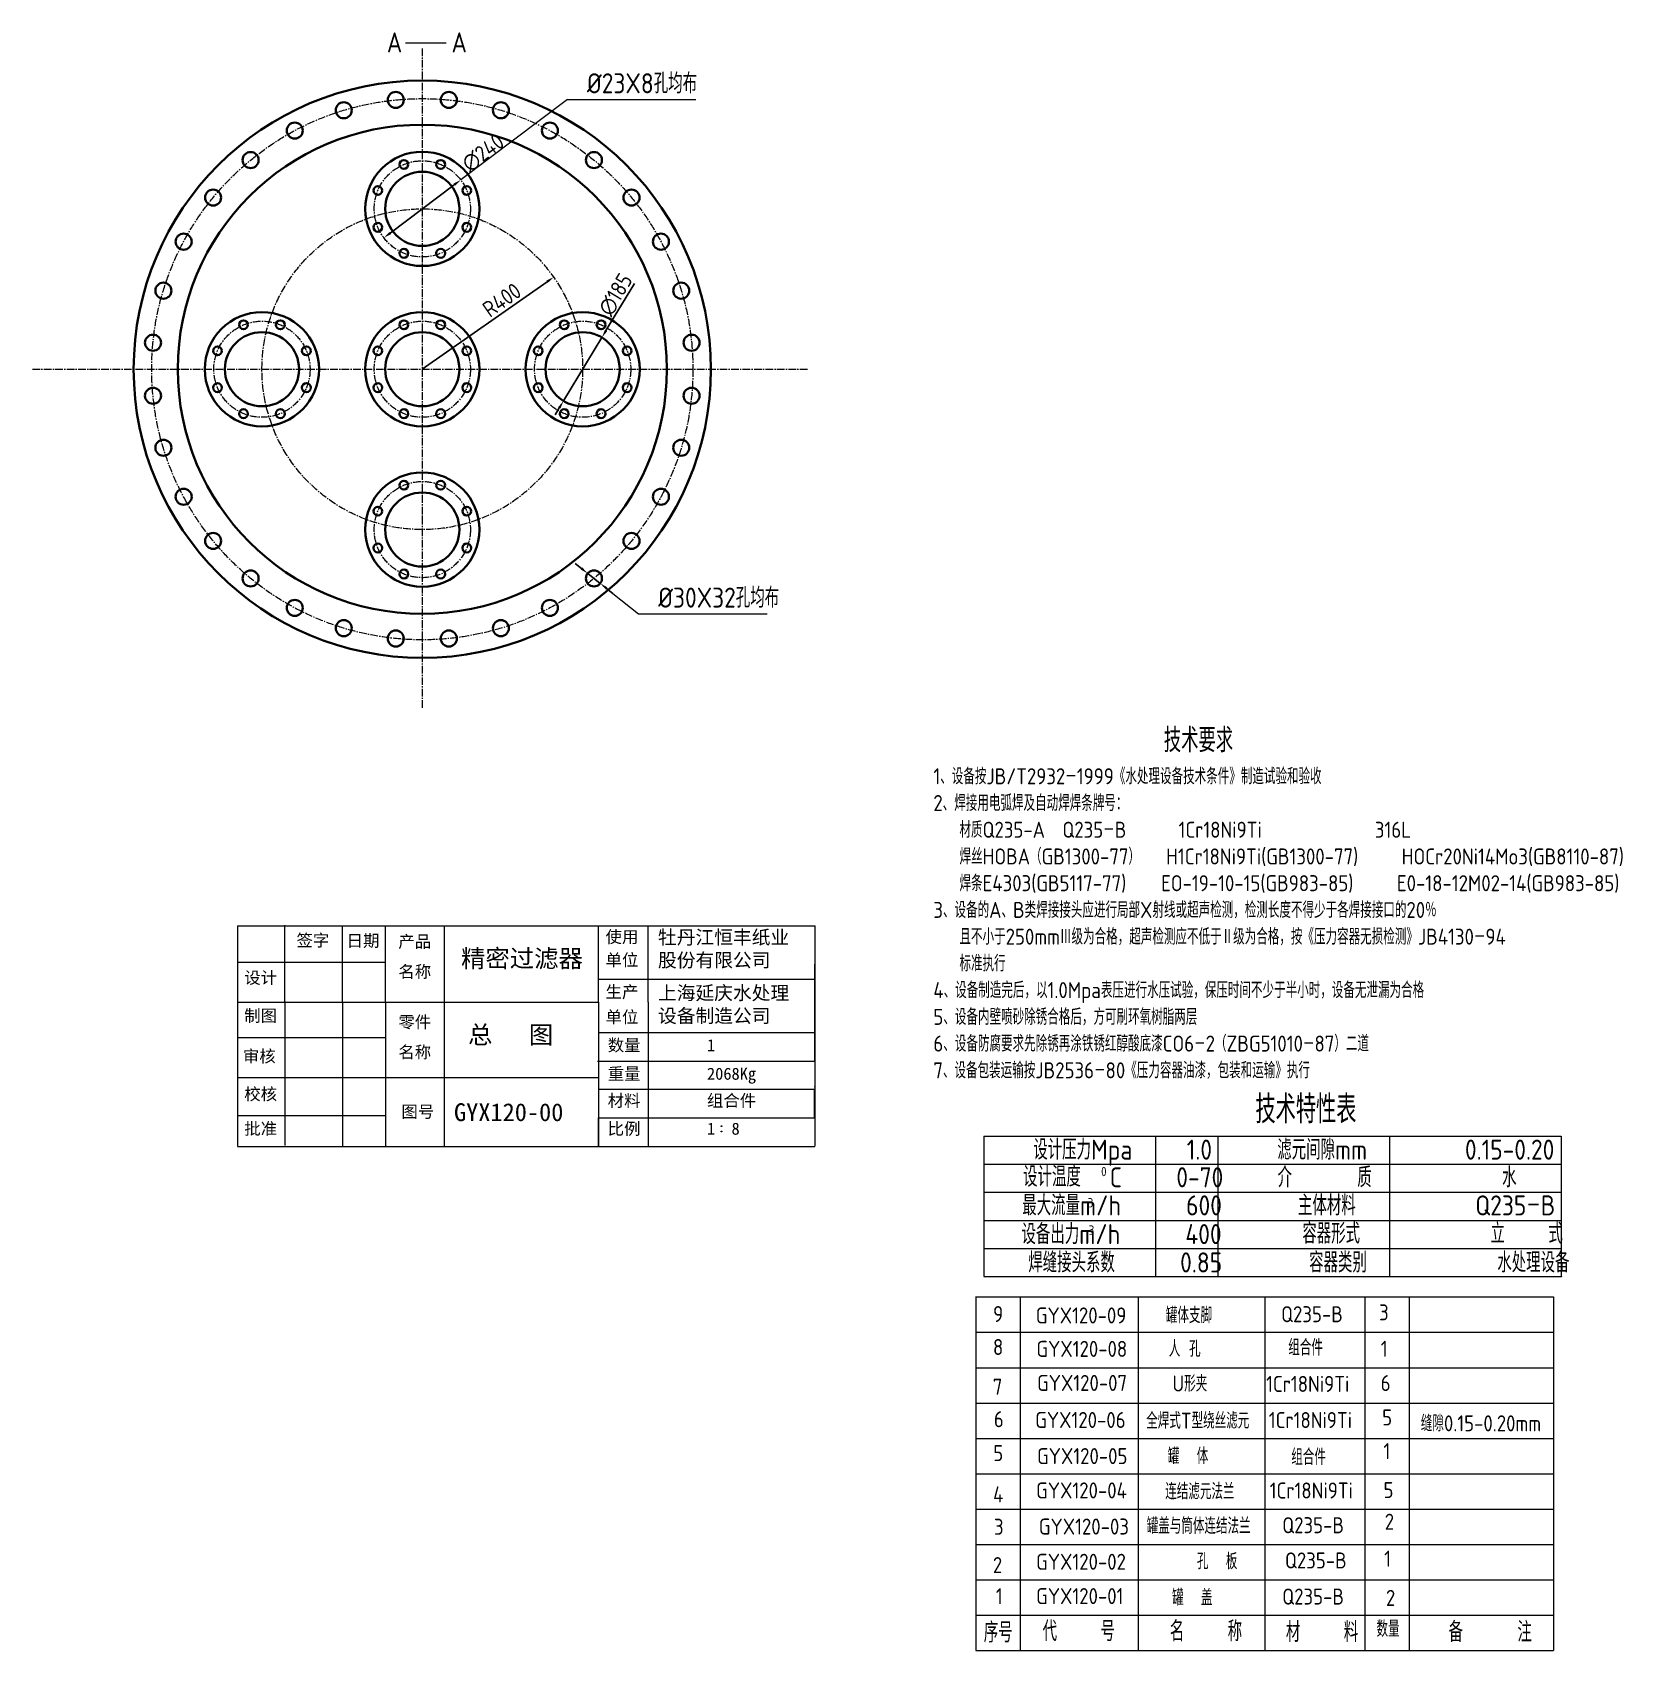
# Model space of a CAD drawing. Extents: x -472 to 5851, y -2836 to 1768.
# Drawn here: x 1884 to 5851, y -2702 to 1335 of the extents above; entities that cross this region are included whole.
import ezdxf
from ezdxf.enums import TextEntityAlignment as Align

# ---------------------------------------------------------------- set-up
doc = ezdxf.new("R2010")
doc.units = 0
doc.header["$MEASUREMENT"] = 0
doc.header["$PDMODE"] = 35
doc.linetypes.add('CENTER2', pattern=[28.575, 19.05, -3.175, 3.175, -3.175])
doc.layers.get('Defpoints').update_dxf_attribs({"linetype": 'CONTINUOUS'})
for name, color, linetype, lineweight in [('中心线', 7, 'CENTER2', 9), ('文本', 7, 'CONTINUOUS', 18), ('标注', 7, 'CONTINUOUS', 15), ('设备主体', 7, 'CONTINUOUS', 35)]:
    doc.layers.add(name, color=color, linetype=linetype, lineweight=lineweight)
doc.styles.get("Standard").update_dxf_attribs({"font": 'gbenor.shx'})
doc.styles.add('工程字', font='gbenor.shx', dxfattribs={"bigfont": 'gbcbig.shx'})
doc.dimstyles.new('GB-35', dxfattribs={"dimtxt": 40, "dimasz": 20, "dimexe": 1.75, "dimexo": 0.875, "dimgap": 6, "dimtad": 1, "dimdsep": 46, "dimtxsty": '工程字', "dimcen": 3.5, "dimadec": 0, "dimazin": 0, "dimtfac": 0.7, "dimtmove": 0, "dimatfit": 3, "dimfxl": 0, "dimtzin": 0, "dimarcsym": 0})

# ---------------------------------------------------------------- blocks, each defined once
blk = doc.blocks.new('*D21')
at = {"layer": 'Defpoints', "color": 0}
for p in [(3184.6, 724.1), (2857.1, 494.5)]:
    blk.add_point(p, dxfattribs=at)
at = {"layer": '标注', "color": 0, "lineweight": -2}
blk.add_line((2857.1, 494.5), (3168.2, 712.6), dxfattribs=at)
at = {"layer": '标注', "color": 0}
blk.add_solid([(3166.3, 715.4), (3170.1, 709.9), (3184.6, 724.1)], dxfattribs=at)
at = {"layer": '标注', "color": 0, "insert": (3055.4, 667.2), "char_height": 40, "attachment_point": 5, "rotation": 35.0384, "style": '工程字'}
blk.add_mtext('R400', dxfattribs=at)
blk = doc.blocks.new('*D22')
at = {"layer": 'Defpoints', "color": 0}
for p in [(3305, 573.6), (3209.2, 415.3)]:
    blk.add_point(p, dxfattribs=at)
at = {"layer": '标注', "color": 0, "lineweight": -2}
for p, q in [((3386.6, 708.6), (3315.3, 590.7)), ((3209.2, 415.3), (3305, 573.6)), ((3198.9, 398.2), (3188.5, 381.1))]:
    blk.add_line(p, q, dxfattribs=at)
at = {"layer": '标注', "color": 0}
for points in [[(3312.5, 592.5), (3318.2, 589), (3305, 573.6)], [(3196, 399.9), (3201.7, 396.5), (3209.2, 415.3)]]:
    blk.add_solid(points, dxfattribs=at)
at = {"layer": '标注', "color": 0, "insert": (3339.3, 680.6), "char_height": 40, "attachment_point": 5, "rotation": 58.8271, "style": '工程字'}
blk.add_mtext('∅185', dxfattribs=at)
blk = doc.blocks.new('*D23')
at = {"layer": 'Defpoints', "color": 0}
for p in [(2952.9, 966.7), (2761.3, 822.2)]:
    blk.add_point(p, dxfattribs=at)
at = {"layer": '标注', "color": 0, "lineweight": -2}
blk.add_line((2777.3, 834.2), (2936.9, 954.7), dxfattribs=at)
at = {"layer": '标注', "color": 0}
for points in [[(2934.9, 957.4), (2938.9, 952), (2952.9, 966.7)], [(2775.3, 836.9), (2779.3, 831.6), (2761.3, 822.2)]]:
    blk.add_solid(points, dxfattribs=at)
at = {"layer": '标注', "color": 0, "insert": (3008.7, 1034.2), "char_height": 40, "attachment_point": 5, "rotation": 37.0332, "style": '工程字'}
blk.add_mtext('∅240', dxfattribs=at)
blk = doc.blocks.new('*D24')
at = {"layer": 'Defpoints', "color": 0}
for p in [(3269.6, -14.9), (3301, -39.7)]:
    blk.add_point(p, dxfattribs=at)
at = {"layer": '标注', "color": 0, "lineweight": -2}
for p, q in [((3254, -2.5), (3238.3, 10)), ((3269.6, -14.9), (3301, -39.7)), ((3332.3, -64.6), (3316.6, -52.2))]:
    blk.add_line(p, q, dxfattribs=at)
at = {"layer": '标注', "color": 0}
for points in [[(3256, 0.2), (3251.9, -5.1), (3269.6, -14.9)], [(3318.7, -49.6), (3314.6, -54.8), (3301, -39.7)]]:
    blk.add_solid(points, dxfattribs=at)

msp = doc.modelspace()

# ---------------------------------------------------------------- linework, layer by layer
at = {"layer": '中心线'}
for p, q in [((2857.089, 1294.472), (2857.089, 125.921)), ((1884.398, 494.472), (3817.759, 494.472)), ((2857.089, 125.921), (2857.089, -351.983))]:
    msp.add_line(p, q, dxfattribs=at)
for centre, radius in [((2857.089, 494.472), 675), ((2857.089, 894.472), 120), ((2857.089, 494.472), 400), ((2457.089, 494.472), 120), ((2857.089, 494.472), 120), ((3257.089, 494.472), 120), ((2857.089, 94.472), 120)]:
    msp.add_circle(centre, radius, dxfattribs=at)
at = {"layer": '文本', "ltscale": 1.05}
for p, q in [((4257.948, -1768.86), (5698.548, -1768.86)), ((5698.548, -1768.86), (5698.548, -1769.612)), ((4238.066, -1818.809), (4238.066, -2702)), ((4238.066, -1819.737), (5678.666, -1819.737)), ((4238.066, -1819.737), (5678.666, -1819.737)), ((4348.316, -1819.737), (4348.316, -2701.737)), ((4642.884, -1819.737), (4642.884, -2701.737)), ((4958.366, -1819.737), (4958.366, -2701.737)), ((5208.266, -1819.737), (5208.266, -2701.737)), ((5318.516, -1819.737), (5318.516, -2701.737)), ((5678.666, -1819.397), (5678.666, -2702)), ((4238.066, -1907.937), (5678.666, -1907.937)), ((4238.066, -1996.137), (5678.666, -1996.137)), ((4238.066, -2084.337), (5678.666, -2084.337)), ((4238.066, -2172.537), (5678.666, -2172.537)), ((4238.066, -2260.737), (5678.666, -2260.737)), ((4238.066, -2260.737), (5678.666, -2260.737)), ((4238.066, -2348.937), (5678.666, -2348.937)), ((4238.066, -2437.137), (5678.666, -2437.137)), ((4238.066, -2525.337), (5678.666, -2525.337)), ((4238.066, -2613.537), (5678.666, -2613.537))]:
    msp.add_line(p, q, dxfattribs=at)
at = {"layer": '标注'}
for p, q in [((2815.193, 1308.312), (2916.794, 1308.312)), ((3218.858, 1167.414), (2952.884, 966.746)), ((3218.858, 1167.414), (3539.517, 1167.414)), ((3332.315, -64.592), (3396.584, -115.561)), ((3396.584, -115.561), (3717.243, -115.561)), ((2396.475, -893.972), (3836.816, -893.972)), ((2396.475, -894.235), (3835.844, -894.235)), ((2396.475, -894.235), (2396.475, -1084.279)), ((2513.822, -1082.706), (2513.822, -892.662)), ((2657.622, -1084.279), (2657.622, -894.235)), ((2765.27, -1084.279), (2765.27, -894.235)), ((2911.995, -893.729), (2911.995, -1443.371)), ((3296.661, -1084.279), (3296.661, -894.235)), ((3420.542, -1084.279), (3420.542, -893.508)), ((3835.844, -894.235), (3835.844, -1084.279)), ((2396.475, -984.732), (2765.27, -984.732)), ((3835.844, -1084.279), (3835.844, -989.279)), ((3835.844, -1027.594), (3295.787, -1027.594)), ((3835.844, -1160.954), (3835.844, -1027.594)), ((2396.475, -1084.279), (2396.475, -1443.657)), ((2396.475, -1084.279), (2885.068, -1084.279)), ((2513.822, -1082.706), (2513.822, -1442.085)), ((2657.622, -1084.279), (2657.622, -1443.657)), ((2765.27, -1084.279), (2765.27, -1443.657)), ((2885.068, -1084.279), (3296.661, -1084.279)), ((3296.661, -1084.279), (3296.661, -1443.657)), ((3420.542, -1084.279), (3420.542, -1443.657)), ((3835.844, -1084.279), (3835.844, -1443.657)), ((3423.396, -1160.954), (3297.116, -1160.954)), ((3835.844, -1160.954), (3423.396, -1160.954)), ((3835.844, -1231.614), (3835.844, -1160.954)), ((2396.475, -1172.791), (2765.27, -1172.791)), ((3294.43, -1231.614), (3835.844, -1231.614)), ((2396.475, -1272.338), (2885.068, -1272.338)), ((2885.068, -1272.338), (3296.661, -1272.338)), ((3835.373, -1302.337), (3295.746, -1302.337)), ((3835.373, -1294.443), (3835.373, -1296.808)), ((3835.373, -1372.997), (3835.373, -1302.337)), ((2396.475, -1367.36), (2765.27, -1367.36)), ((3296.661, -1443.657), (3296.661, -1372.997)), ((3296.661, -1372.997), (3835.373, -1372.997)), ((2396.475, -1444.282), (3835.844, -1444.282)), ((4238.066, -2702), (5678.666, -2702))]:
    msp.add_line(p, q, dxfattribs=at)
at = {"layer": '标注', "linetype": 'Continuous', "lineweight": 15}
for p, q in [((4257.948, -1418.535), (5698.173, -1418.535)), ((4257.948, -1418.535), (4257.948, -1768.86)), ((4686.123, -1418.535), (4686.123, -1768.86)), ((4841.823, -1418.535), (4841.823, -1768.86)), ((5269.998, -1418.535), (5269.998, -1768.86)), ((5698.173, -1418.535), (5698.173, -1768.86)), ((4257.948, -1488.6), (5698.173, -1488.6)), ((4257.948, -1558.665), (5698.173, -1558.665)), ((4257.948, -1628.73), (5698.173, -1628.73)), ((4257.948, -1698.795), (5698.173, -1698.795)), ((4257.948, -1768.86), (5698.173, -1768.86))]:
    msp.add_line(p, q, dxfattribs=at)
at = {"layer": '标注'}
for centre in [(3603.381, -1393.831), (3603.381, -1407.263)]:
    msp.add_circle(centre, 0.996, dxfattribs=at)
at = {"layer": '设备主体'}
for centre, radius in [((2857.089, 494.472), 720), ((2790.928, 1166.222), 20), ((2923.251, 1166.222), 20), ((2661.147, 1140.407), 20), ((3053.031, 1140.407), 20), ((2857.089, 494.472), 610), ((2538.896, 1089.769), 20), ((3175.282, 1089.769), 20), ((2428.874, 1016.254), 20), ((2857.089, 894.472), 142.5), ((2811.167, 1005.338), 11), ((2903.011, 1005.338), 11), ((3285.305, 1016.254), 20), ((2857.089, 894.472), 92.5), ((2335.307, 922.688), 20), ((2746.224, 940.394), 11), ((2967.955, 940.394), 11), ((3378.871, 922.688), 20), ((2746.224, 848.55), 11), ((2967.955, 848.55), 11), ((2261.792, 812.665), 20), ((3452.386, 812.665), 20), ((2811.167, 783.607), 11), ((2903.011, 783.607), 11), ((2211.155, 690.415), 20), ((3503.024, 690.415), 20), ((2457.089, 494.472), 142.5), ((2411.167, 605.338), 11), ((2503.011, 605.338), 11), ((2857.089, 494.472), 142.5), ((2811.167, 605.338), 11), ((2903.011, 605.338), 11), ((3257.089, 494.472), 142.5), ((3211.167, 605.338), 11), ((3303.011, 605.338), 11), ((2185.34, 560.634), 20), ((2457.089, 494.472), 92.5), ((2857.089, 494.472), 92.5), ((3257.089, 494.472), 92.5), ((3528.839, 560.634), 20), ((2346.224, 540.394), 11), ((2567.955, 540.394), 11), ((2746.224, 540.394), 11), ((2967.955, 540.394), 11), ((3146.224, 540.394), 11), ((3367.955, 540.394), 11), ((2185.34, 428.311), 20), ((2346.224, 448.55), 11), ((2567.955, 448.55), 11), ((2746.224, 448.55), 11), ((2967.955, 448.55), 11), ((3146.224, 448.55), 11), ((3367.955, 448.55), 11), ((3528.839, 428.311), 20), ((2411.167, 383.607), 11), ((2503.011, 383.607), 11), ((2811.167, 383.607), 11), ((2903.011, 383.607), 11), ((3211.167, 383.607), 11), ((3303.011, 383.607), 11), ((2211.155, 298.53), 20), ((3503.024, 298.53), 20), ((2857.089, 94.472), 142.5), ((2811.167, 205.338), 11), ((2903.011, 205.338), 11), ((2261.792, 176.28), 20), ((2857.089, 94.472), 92.5), ((3452.386, 176.28), 20), ((2746.224, 140.394), 11), ((2967.955, 140.394), 11), ((2335.307, 66.257), 20), ((3378.871, 66.257), 20), ((2746.224, 48.55), 11), ((2967.955, 48.55), 11), ((2428.874, -27.31), 20), ((2811.167, -16.393), 11), ((2903.011, -16.393), 11), ((3285.305, -27.31), 20), ((2538.896, -100.824), 20), ((3175.282, -100.824), 20), ((2661.147, -151.462), 20), ((2790.928, -177.277), 20), ((2923.251, -177.277), 20), ((3053.031, -151.462), 20)]:
    msp.add_circle(centre, radius, dxfattribs=at)

# ---------------------------------------------------------------- texts
at = {"layer": '文本', "ltscale": 1.05, "insert": (4131.958, -400.906), "char_height": 40, "attachment_point": 1, "style": '工程字'}
msp.add_mtext('                         {\\H1.5x; 技术要求\\P}1、设备按JB/T2932－1999《水处理设备技术条件》制造试验和验收\\P2、焊接用电弧焊及自动焊焊条牌号：\\P   材质Q235-A  Q235－B      1Cr18Ni9Ti             316L\\P   焊丝HOBA（GB1300-77）   H1Cr18Ni9Ti(GB1300-77)     HOCr20Ni14Mo3(GB8110-87)\\P   焊条E4303(GB5117-77)    EO-19-10-15(GB983-85)     E0-18-12M02-14(GB983-85)\\P3、设备的A、B类焊接接头应进行局部X射线或超声检测，检测长度不得少于各焊接接口的20％\\P   且不小于250mmⅢ级为合格，超声检测应不低于Ⅱ级为合格，按《压力容器无损检测》JB4130－94\\P   标准执行\\P4、设备制造完后，以1.0Mpa表压进行水压试验，保压时间不少于半小时，设备无泄漏为合格\\P5、设备内壁喷砂除锈合格后，方可刷环氧树脂两层\\P6、设备防腐要求先除锈再涂铁锈红醇酸底漆CO6－2（ZBG51010－87）二道\\P7、设备包装运输按JB2536－80《压力容器油漆，包装和运输》执行', dxfattribs=at)
at = {"layer": '标注', "linetype": 'Continuous', "lineweight": 15, "style": '工程字'}
for s, height, p in [('                技术特性表', 70, (4327.957, -1386.559)), ('设计压力Mpa     1.0      滤元间隙mm         0.15-0.20    ', 50, (4381.204, -1477.272)), ('设计温度', 50, (4355.757, -1544.625)), ('C     0-70     介      质            水                  ', 50, (4571.749, -1546.259)), ('最大流量m/h      600       主体材料           Q235－B', 50, (4353.688, -1616.377)), ('设备出力m/h      400      ', 50, (4351.801, -1688.025)), ('                 容器形式            立    式', 50, (4591.305, -1686.477)), ('焊缝接头系数      0.85        容器类别            水处理设备', 50, (4368.747, -1758.673))]:
    msp.add_text(s, height=height, dxfattribs=at).set_placement(p)
at = {"layer": '标注', "linetype": 'Continuous', "lineweight": 15}
for s, p in [('0', (4550.372, -1518.553)), ('3', (4516.926, -1596.53)), ('3', (4519.318, -1664.668))]:
    msp.add_text(s, height=23.355, dxfattribs=at).set_placement(p)
at = {"layer": '标注', "ltscale": 1.05}
for s, p in [('9', (4293.465, -1862.426)), ('3', (5255.725, -1858.166)), ('8', (4293.465, -1944.687)), ('1', (5256.486, -1948.994)), ('6', (5260.131, -2034.545)), ('7', (4292.052, -2043.647)), ('6', (4295.165, -2124.791)), ('5', (5263.915, -2120.379)), ('5', (4293.753, -2209.287)), ('1', (5263.095, -2204.323)), ('4', (4293.753, -2312.187)), ('5', (5267.241, -2301.462)), ('3', (4295.165, -2393.037)), ('2', (5269.531, -2380.397)), ('1', (5265.026, -2472.541)), ('2', (4292.006, -2488.587)), ('1', (4296.281, -2566.111)), ('2', (5272.458, -2570.461))]:
    msp.add_text(s, height=40, dxfattribs=at).set_placement(p, align=Align.MIDDLE_CENTER)
at = {"layer": '标注', "ltscale": 1.05, "style": '工程字'}
for s, p in [('罐体支脚', (4769.503, -1865.353)), ('Q235-B', (5076.299, -1862.85)), ('人 孔', (4758.877, -1949.004)), ('组合件', (5060.36, -1945.901)), ('U形夹', (4771.613, -2035.73)), ('1Cr18Ni9Ti', (5065.694, -2036.706)), ('全焊式T型绕丝滤元', (4791.407, -2128.437)), ('1Cr18Ni9Ti', (5072.46, -2126.834)), ('罐  体', (4767.266, -2216.637)), ('组合件', (5067.95, -2218.89)), ('连结滤元法兰', (4796.666, -2304.837)), ('1Cr18Ni9Ti', (5074.715, -2302.584)), ('罐盖与筒体连结法兰', (4793.663, -2390.784)), ('Q235-B', (5079.226, -2389.181)), ('        孔  板', (4753.068, -2478.984)), ('Q235-B', (5085.992, -2477.055)), ('   罐  盖', (4745.216, -2569.437)), ('Q235-B', (5079.226, -2567.184))]:
    msp.add_text(s, height=40, dxfattribs=at).set_placement(p, align=Align.MIDDLE_CENTER)
at = {"layer": '标注', "char_height": 50, "width": 72.967, "attachment_point": 1, "style": '工程字'}
for insert in [(2768.611, 1334.77), (2929.978, 1334.77)]:
    msp.add_mtext('A', dxfattribs=dict(at, insert=insert))
at = {"layer": '标注', "char_height": 40, "width": 500, "attachment_point": 1, "line_spacing_factor": 0.75, "style": '工程字'}
for s, insert in [(' {\\H1.25x;  %%c23X8孔均布}', (3191.913, 1232.743)), (' {\\H1.25x;  %%c30X32孔均布}', (3369.639, -50.232))]:
    msp.add_mtext(s, dxfattribs=dict(at, insert=insert))
at = {"layer": '标注', "attachment_point": 1}
for s, insert, char_height in [('{\\f宋体|b0|i0|c134|p2;签字}', (2543.208, -915.023), 30), ('{\\f宋体|b0|i0|c134|p2;日期}', (2668.252, -916.096), 30), ('{\\f宋体|b0|i0|c134|p2;使用}', (3314.238, -906.319), 30), ('{\\f宋体|b0|i0|c134|p2;牡丹江恒丰纸业\\P股份有限公司}', (3445.036, -905.3), 34.2792), ('{\\f宋体|b0|i0|c134|p2;精密过滤器}', (2953.728, -952.936), 44.56296), ('{\\f宋体|b0|i0|c134|p2;单位}', (3314.238, -964.059), 30), ('{\\f宋体|b0|i0|c134|p2;设计}', (2412.982, -1008.319), 30), ('{\\f宋体|b0|i0|c134|p2;生产}', (3314.238, -1043.751), 30), ('{\\f宋体|b0|i0|c134|p2;上海延庆水处理\\P设备制造公司}', (3445.036, -1044.109), 34.2792), ('{\\f宋体|b0|i0|c134|p2;制图}', (2412.982, -1103.092), 30), ('{\\f宋体|b0|i0|c134|p2;单位}', (3314.238, -1106.464), 30), ('{\\f宋体|b0|i0|c134|p2;总   图}', (2971.313, -1143.294), 44.56296), ('{\\f宋体|b0|i0|c134|p2;审核}', (2409.536, -1204.177), 30), ('{\\f宋体|b0|i0|c134|p2;数量}', (3319.546, -1176.684), 30), ('{\\f宋体|b0|i0|c134|p2;1}', (3567.228, -1176.684), 30), ('{\\f宋体|b0|i0|c134|p2;重量}', (3319.546, -1247.879), 30), ('{\\f宋体|b0|i0|c134|p2;2068K\\f宋体|b0|i0|c0|p2;g}', (3567.228, -1247.879), 30), ('{\\f宋体|b0|i0|c134|p2;校核}', (2412.982, -1298.587), 30), ('{\\f宋体|b0|i0|c134|p2;材料}', (3319.546, -1314.886), 30), ('{\\f宋体|b0|i0|c134|p2;组合件}', (3567.228, -1314.886), 30), ('{\\f宋体|b0|i0|c134|p2;图号}', (2804.972, -1342.411), 30), ('{\\f宋体|b0|i0|c134|p2;GYX120-00}', (2936.142, -1336.58), 44.56296), ('{\\f宋体|b0|i0|c134|p2;批准}', (2412.982, -1384.874), 30), ('{\\f宋体|b0|i0|c134|p2;比例}', (3319.546, -1384.995), 30), ('{\\f宋体|b0|i0|c134|p2;1  8}', (3567.228, -1384.995), 30)]:
    msp.add_mtext(s, dxfattribs=dict(at, insert=insert, char_height=char_height))
at = {"layer": '标注', "char_height": 30, "attachment_point": 1, "line_spacing_factor": 1.5}
for s, insert in [('{\\f宋体|b0|i0|c134|p2;产品\\P名称}', (2797.383, -918.192)), ('{\\f宋体|b0|i0|c134|p2;零件\\P名称}', (2797.383, -1118.96))]:
    msp.add_mtext(s, dxfattribs=dict(at, insert=insert))
at = {"layer": '标注', "ltscale": 1.05, "char_height": 40, "attachment_point": 1}
for s, insert in [('GYX120-09', (4387.627, -1845.89)), ('GYX120-08', (4389.145, -1929.303)), ('GYX120-07', (4390.663, -2014.233)), ('GYX120-06', (4386.152, -2106.615)), ('GYX120-05', (4390.663, -2196.743)), ('GYX120-04', (4388.408, -2282.365)), ('GYX120-03', (4395.173, -2372.493)), ('GYX120-02', (4388.408, -2460.368)), ('GYX120-01', (4388.408, -2545.989))]:
    msp.add_mtext(s, dxfattribs=dict(at, insert=insert))
at = {"layer": '标注', "ltscale": 1.05, "attachment_point": 1, "style": '工程字'}
for s, insert, char_height in [('缝隙0.15-0.20mm', (5347.916, -2115.015), 40), ('名    称', (4721.638, -2628.46), 50), ('材    料', (5011.309, -2630.414), 50), ('备     注', (5417.203, -2630.254), 50)]:
    msp.add_mtext(s, dxfattribs=dict(at, insert=insert, char_height=char_height))
at = {"layer": '标注', "ltscale": 1.05, "attachment_point": 1, "line_spacing_factor": 0.75, "style": '工程字'}
for s, insert, char_height in [('代    号', (4404.486, -2628.46), 50), ('数量', (5237.302, -2627.769), 40), ('序号', (4257.689, -2631.677), 50)]:
    msp.add_mtext(s, dxfattribs=dict(at, insert=insert, char_height=char_height))

# ---------------------------------------------------------------- dimensions: what is measured, and where the dimension line sits
at = {"layer": '标注'}
dim = msp.add_diameter_dim_2p(p1=(2761.295, 822.199), p2=(2952.884, 966.746), dimstyle='GB-35', override={"dimtmove": 2}, dxfattribs=at)
dim.commit()
dim.dimension.update_dxf_attribs({"geometry": '*D23', "text_midpoint": (3008.663, 1034.157), "dimtype": 163})
dim = msp.add_diameter_dim_2p(p1=(3209.209, 415.329), p2=(3304.969, 573.616), dimstyle='GB-35', dxfattribs=at)
dim.commit()
dim.dimension.update_dxf_attribs({"geometry": '*D22', "text_midpoint": (3361.576, 667.184), "dimtype": 163})
dim = msp.add_radius_dim(center=(2857.089, 494.472), mpoint=(3184.596, 724.122), dimstyle='GB-35', override={"dimtmove": 2}, dxfattribs=at)
dim.commit()
dim.dimension.update_dxf_attribs({"geometry": '*D21', "text_midpoint": (3055.387, 667.224), "dimtype": 164})
dim = msp.add_diameter_dim_2p(p1=(3269.634, -14.882), p2=(3300.975, -39.737), text=' ', dimstyle='GB-35', dxfattribs=at)
dim.commit()
dim.dimension.update_dxf_attribs({"geometry": '*D24', "text_midpoint": (3332.315, -64.592)})

doc.saveas('drawing.dxf')
